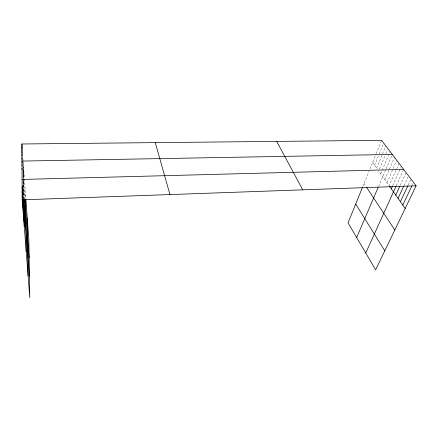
<?xml version="1.0" encoding="UTF-8"?>
<svg xmlns="http://www.w3.org/2000/svg" width="438" height="438" viewBox="0 0 438 438"><rect width="100%" height="100%" fill="white"/><g stroke="black" fill="none" stroke-linecap="round" stroke-linejoin="round"><path stroke-width="0.33" stroke-dasharray="2.19 1.64" d="M362.856 186.44L368.988 171.351M369.951 168.986L375.957 154.203M376.215 153.574L381.602 140.33M374.605 165.203L379.018 154.461M379.281 153.826L383.693 143.089M376.609 168.033L382.226 154.494M382.483 153.875L385.807 145.876M379.407 169.041L385.615 154.247M385.878 153.629L387.427 149.927M380.677 173.787L390.11 151.548M378.624 186.325L392.3 154.439M384.843 179.679L389.141 169.758M389.409 169.139L394.518 157.357M386.962 182.673L392.952 169.008M393.225 168.389L396.762 160.313M399.034 163.308L389.103 185.701L378.629 170.891M392.667 185.652L400.77 167.584M396.22 185.8L403.382 170.01M400.222 185.373L405.802 173.207M404.011 185.586L407.975 177.056M408.161 185.219L410.74 179.728M412.382 184.885L412.968 183.659M372.629 162.405L377.282 168.986M364.038 183.522L365.916 186.353M23.143 193.432L23.241 194.762M23.444 197.429L23.543 198.764M23.17 197.412L23.269 198.743M22.99 174.62L24.785 198.967M23.165 180.248L23.97 191.099M22.99 181.179L24.002 194.768M23.011 184.874L23.219 187.595M23.422 190.322L24.035 198.491L23.876 180.39M23.143 189.988L23.247 191.351M23.296 192.03L23.811 198.852M23.011 159.388L24.397 178.534M24.44 179.126L25.864 198.89M22.99 162.071L23.816 173.486M23.011 165.476L23.844 176.914M22.99 168.252L23.729 178.365M23.011 171.751L23.904 183.911M25.574 194.817L25.612 198.244M23.789 170.103L23.86 178.649"/><path stroke-width="0.66" d="M362.379 187.601L348.051 222.843L375.634 269.83L416.1 185.805L381.602 140.33L21.9 143.982L22.19 199.827L29.789 297.67L28.848 240.128L25.913 199.564M356.669 237.522L378.114 187.513M391.271 188.767L392.388 186.276M365.752 252.994L395.947 186.407M395.755 195.107L399.664 186.588M398.071 198.381L403.726 186.194M400.414 201.694L407.871 185.827M402.79 205.055L411.802 186.106M22.19 199.827L416.1 185.805M22.086 179.443L403.655 169.402M392.3 154.439L21.988 161.08L22.141 163.111M389.464 186.216L405.194 208.45M366.546 187.305L394.813 230.005M355.7 204.037L384.783 250.832M276.685 141.397L302.735 189.84M155.249 142.629L169.96 194.565M22.168 195.622L24.238 222.455M23.597 199.427L29.445 276.86M22.311 186.062L22.562 189.402M23.323 199.41L24.134 210.092M22.124 187.409L22.535 192.758M23.044 199.443L24.167 214.149M22.146 191.483L22.557 196.843M22.765 199.52L24.205 218.272M24.873 200.161L29.138 257.927M22.01 164.65L22.108 166.002M22.026 168.263L22.13 169.626M23.86 199.536L24.068 202.263M21.9 143.982L22.141 147.327M21.916 147.305L22.114 149.993M21.933 150.677L22.13 153.366M21.955 154.094L22.103 156.12M21.971 157.565L22.119 159.591M27.287 218.573L28.103 275.984M25.623 199.399L26.236 251.921M24.046 199.75L24.276 226.698"/></g></svg>
